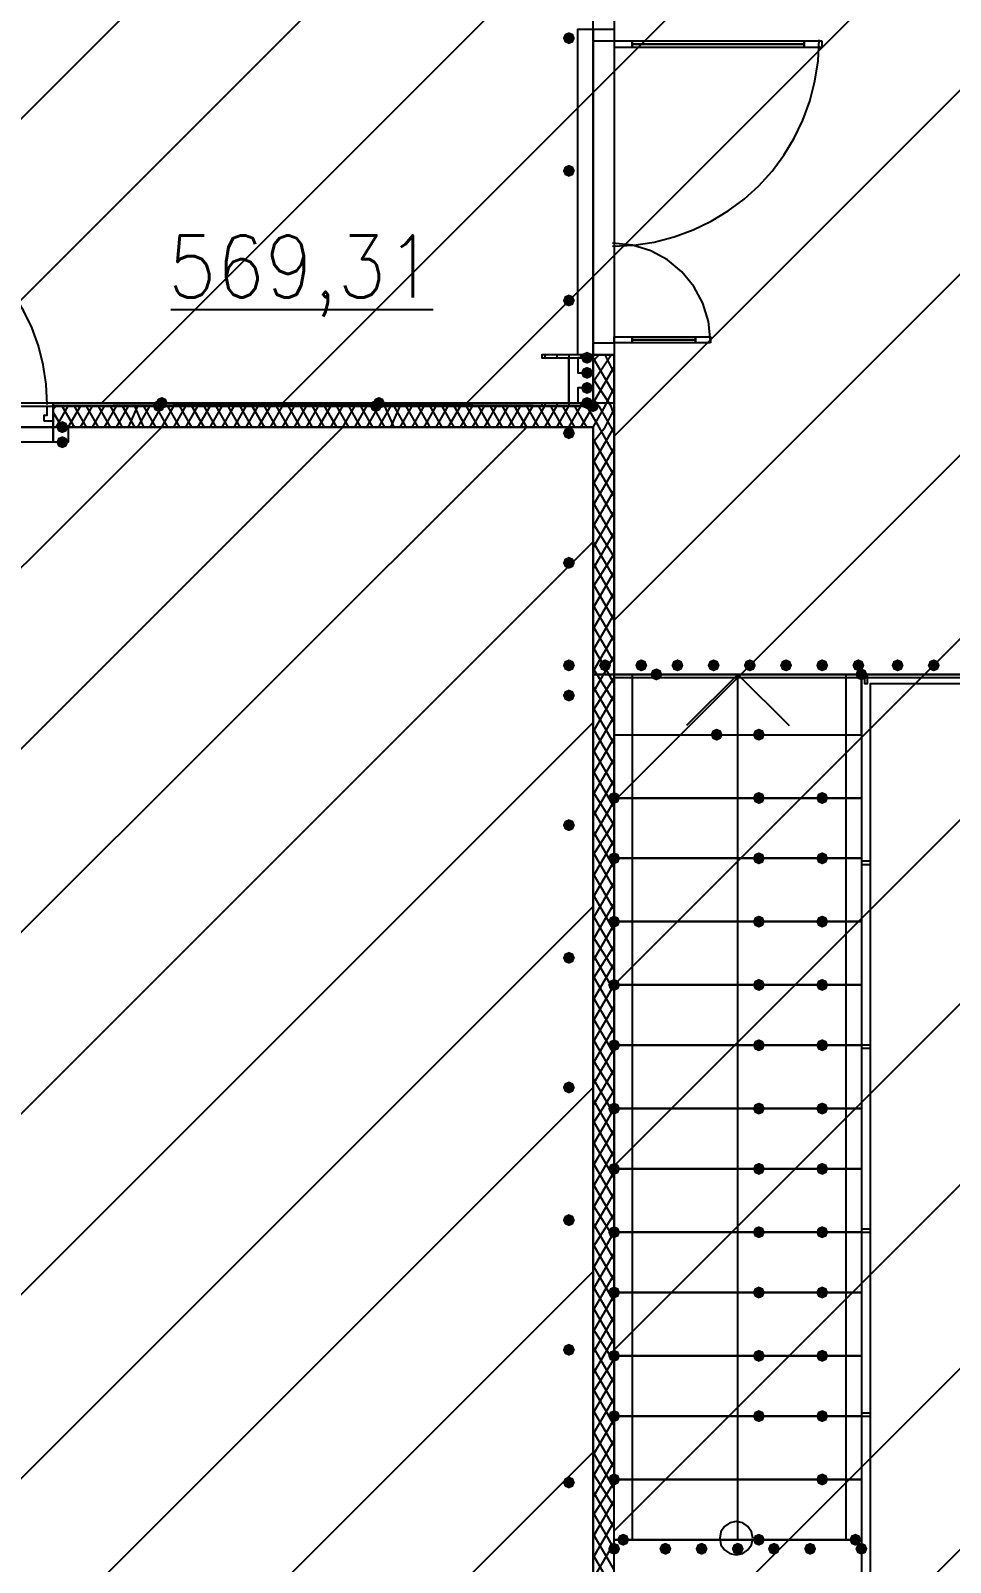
# Model space of a CAD drawing. Header units: millimetres. Extents: x 0 to 420, y 0 to 297.
# Drawn here: x 234.29 to 247.21, y 138.49 to 160 of the extents above; entities that cross this region are included whole.
import ezdxf

# ---------------------------------------------------------------- set-up
doc = ezdxf.new("R2010")
doc.units = ezdxf.units.MM
doc.layers.get('0').update_dxf_attribs({"linetype": 'CONTINUOUS'})
doc.styles.get("Standard").update_dxf_attribs({"font": 'STANDARD'})

msp = doc.modelspace()

# ---------------------------------------------------------------- hatches: boundary and pattern name
at = {"true_color": 0x000007}
for points in [[(241.935, 159.893), (241.910129, 159.833204), (241.850333, 159.808333), (241.790538, 159.833204), (241.765667, 159.893), (241.790537, 159.952796), (241.850333, 159.977667), (241.910129, 159.952796)], [(241.935, 158.030333), (241.910129, 157.970537), (241.850333, 157.945667), (241.790538, 157.970537), (241.765667, 158.030333), (241.790537, 158.090129), (241.850333, 158.115), (241.910129, 158.090129)], [(241.935, 156.21), (241.910129, 156.150204), (241.850333, 156.125333), (241.790538, 156.150204), (241.765667, 156.21), (241.790537, 156.269796), (241.850333, 156.294667), (241.910129, 156.269796)], [(242.189, 155.405667), (242.164129, 155.345871), (242.104333, 155.321), (242.044537, 155.345871), (242.019667, 155.405667), (242.044537, 155.465462), (242.104333, 155.490333), (242.164129, 155.465463)], [(242.189, 155.194), (242.164129, 155.134204), (242.104333, 155.109333), (242.044537, 155.134204), (242.019667, 155.194), (242.044537, 155.253796), (242.104333, 155.278667), (242.164129, 155.253796)], [(242.189, 154.982333), (242.164129, 154.922537), (242.104333, 154.897667), (242.044537, 154.922537), (242.019667, 154.982333), (242.044537, 155.042129), (242.104333, 155.067), (242.164129, 155.042129)], [(242.189, 154.770667), (242.164129, 154.710871), (242.104333, 154.686), (242.044537, 154.710871), (242.019667, 154.770667), (242.044537, 154.830462), (242.104333, 154.855333), (242.164129, 154.830463)], [(234.823, 154.432), (234.798129, 154.372204), (234.738333, 154.347333), (234.678538, 154.372204), (234.653667, 154.432), (234.678537, 154.491796), (234.738333, 154.516667), (234.798129, 154.491796)], [(241.935, 154.347333), (241.910129, 154.287537), (241.850333, 154.262667), (241.790538, 154.287537), (241.765667, 154.347333), (241.790537, 154.407129), (241.850333, 154.432), (241.910129, 154.407129)], [(234.823, 154.220333), (234.798129, 154.160537), (234.738333, 154.135667), (234.678538, 154.160537), (234.653667, 154.220333), (234.678537, 154.280129), (234.738333, 154.305), (234.798129, 154.280129)], [(241.935, 152.527), (241.910129, 152.467204), (241.850333, 152.442333), (241.790538, 152.467204), (241.765667, 152.527), (241.790537, 152.586796), (241.850333, 152.611667), (241.910129, 152.586796)], [(241.935, 151.087667), (241.910129, 151.027871), (241.850333, 151.003), (241.790538, 151.027871), (241.765667, 151.087667), (241.790537, 151.147462), (241.850333, 151.172333), (241.910129, 151.147463)], [(242.443, 151.087667), (242.418129, 151.027871), (242.358333, 151.003), (242.298538, 151.027871), (242.273667, 151.087667), (242.298537, 151.147462), (242.358333, 151.172333), (242.418129, 151.147463)], [(242.951, 151.087667), (242.926129, 151.027871), (242.866333, 151.003), (242.806538, 151.027871), (242.781667, 151.087667), (242.806537, 151.147462), (242.866333, 151.172333), (242.926129, 151.147463)], [(243.459, 151.087667), (243.434129, 151.027871), (243.374333, 151.003), (243.314538, 151.027871), (243.289667, 151.087667), (243.314537, 151.147462), (243.374333, 151.172333), (243.434129, 151.147463)], [(243.967, 151.087667), (243.942129, 151.027871), (243.882333, 151.003), (243.822538, 151.027871), (243.797667, 151.087667), (243.822537, 151.147462), (243.882333, 151.172333), (243.942129, 151.147463)], [(244.475, 151.087667), (244.450129, 151.027871), (244.390333, 151.003), (244.330537, 151.027871), (244.305667, 151.087667), (244.330537, 151.147462), (244.390333, 151.172333), (244.450129, 151.147463)], [(244.983, 151.087667), (244.958129, 151.027871), (244.898333, 151.003), (244.838538, 151.027871), (244.813667, 151.087667), (244.838537, 151.147462), (244.898333, 151.172333), (244.958129, 151.147463)], [(245.491, 151.087667), (245.466129, 151.027871), (245.406333, 151.003), (245.346538, 151.027871), (245.321667, 151.087667), (245.346537, 151.147462), (245.406333, 151.172333), (245.466129, 151.147463)], [(245.999, 151.087667), (245.974129, 151.027871), (245.914333, 151.003), (245.854537, 151.027871), (245.829667, 151.087667), (245.854537, 151.147462), (245.914333, 151.172333), (245.974129, 151.147463)], [(246.549333, 151.087667), (246.524463, 151.027871), (246.464667, 151.003), (246.404871, 151.027871), (246.38, 151.087667), (246.404871, 151.147462), (246.464667, 151.172333), (246.524462, 151.147463)], [(247.057333, 151.087667), (247.032462, 151.027871), (246.972667, 151.003), (246.912871, 151.027871), (246.888, 151.087667), (246.912871, 151.147462), (246.972667, 151.172333), (247.032462, 151.147463)], [(241.935, 150.664333), (241.910129, 150.604537), (241.850333, 150.579667), (241.790538, 150.604537), (241.765667, 150.664333), (241.790537, 150.724129), (241.850333, 150.749), (241.910129, 150.724129)], [(241.935, 148.844), (241.910129, 148.784204), (241.850333, 148.759333), (241.790538, 148.784204), (241.765667, 148.844), (241.790537, 148.903796), (241.850333, 148.928667), (241.910129, 148.903796)], [(241.935, 146.981333), (241.910129, 146.921537), (241.850333, 146.896667), (241.790538, 146.921537), (241.765667, 146.981333), (241.790537, 147.041129), (241.850333, 147.066), (241.910129, 147.041129)], [(241.935, 145.161), (241.910129, 145.101204), (241.850333, 145.076333), (241.790538, 145.101204), (241.765667, 145.161), (241.790537, 145.220796), (241.850333, 145.245667), (241.910129, 145.220796)], [(241.935, 143.298333), (241.910129, 143.238537), (241.850333, 143.213667), (241.790538, 143.238537), (241.765667, 143.298333), (241.790537, 143.358129), (241.850333, 143.383), (241.910129, 143.358129)], [(241.935, 141.478), (241.910129, 141.418204), (241.850333, 141.393333), (241.790538, 141.418204), (241.765667, 141.478), (241.790537, 141.537796), (241.850333, 141.562667), (241.910129, 141.537796)], [(241.935, 139.615333), (241.910129, 139.555537), (241.850333, 139.530667), (241.790538, 139.555537), (241.765667, 139.615333), (241.790537, 139.675129), (241.850333, 139.7), (241.910129, 139.675129)], [(242.57, 138.684), (242.545129, 138.624204), (242.485333, 138.599333), (242.425538, 138.624204), (242.400667, 138.684), (242.425537, 138.743796), (242.485333, 138.768667), (242.545129, 138.743796)], [(242.697, 138.811), (242.672129, 138.751204), (242.612333, 138.726333), (242.552537, 138.751204), (242.527667, 138.811), (242.552537, 138.870796), (242.612333, 138.895667), (242.672129, 138.870796)], [(243.289667, 138.684), (243.264796, 138.624204), (243.205, 138.599333), (243.145204, 138.624204), (243.120333, 138.684), (243.145204, 138.743796), (243.205, 138.768667), (243.264796, 138.743796)], [(243.797667, 138.684), (243.772796, 138.624204), (243.713, 138.599333), (243.653204, 138.624204), (243.628333, 138.684), (243.653204, 138.743796), (243.713, 138.768667), (243.772796, 138.743796)], [(244.305667, 138.684), (244.280796, 138.624204), (244.221, 138.599333), (244.161204, 138.624204), (244.136333, 138.684), (244.161204, 138.743796), (244.221, 138.768667), (244.280796, 138.743796)], [(244.813667, 138.684), (244.788796, 138.624204), (244.729, 138.599333), (244.669204, 138.624204), (244.644333, 138.684), (244.669204, 138.743796), (244.729, 138.768667), (244.788796, 138.743796)], [(245.321667, 138.684), (245.296796, 138.624204), (245.237, 138.599333), (245.177204, 138.624204), (245.152333, 138.684), (245.177204, 138.743796), (245.237, 138.768667), (245.296796, 138.743796)], [(245.956667, 138.811), (245.931796, 138.751204), (245.872, 138.726333), (245.812204, 138.751204), (245.787333, 138.811), (245.812204, 138.870796), (245.872, 138.895667), (245.931796, 138.870796)], [(246.041333, 138.684), (246.016462, 138.624204), (245.956667, 138.599333), (245.896871, 138.624204), (245.872, 138.684), (245.896871, 138.743796), (245.956667, 138.768667), (246.016462, 138.743796)]]:
    msp.add_hatch(color=0, dxfattribs=at).paths.add_polyline_path(points, flags=0)
at = {"true_color": 0x0000fe}
for points in [[(236.22, 154.770667), (236.195129, 154.710871), (236.135333, 154.686), (236.075538, 154.710871), (236.050667, 154.770667), (236.075537, 154.830462), (236.135333, 154.855333), (236.195129, 154.830463)], [(239.268, 154.770667), (239.243129, 154.710871), (239.183333, 154.686), (239.123538, 154.710871), (239.098667, 154.770667), (239.123537, 154.830462), (239.183333, 154.855333), (239.243129, 154.830463)], [(236.177667, 154.728333), (236.152796, 154.668537), (236.093, 154.643667), (236.033204, 154.668537), (236.008333, 154.728333), (236.033204, 154.788129), (236.093, 154.813), (236.152796, 154.788129)], [(239.225667, 154.728333), (239.200796, 154.668537), (239.141, 154.643667), (239.081204, 154.668537), (239.056333, 154.728333), (239.081204, 154.788129), (239.141, 154.813), (239.200796, 154.788129)], [(242.273667, 154.728333), (242.248796, 154.668537), (242.189, 154.643667), (242.129204, 154.668537), (242.104333, 154.728333), (242.129204, 154.788129), (242.189, 154.813), (242.248796, 154.788129)], [(243.162667, 150.960667), (243.137796, 150.900871), (243.078, 150.876), (243.018204, 150.900871), (242.993333, 150.960667), (243.018204, 151.020462), (243.078, 151.045333), (243.137796, 151.020463)], [(246.041333, 150.960667), (246.016462, 150.900871), (245.956667, 150.876), (245.896871, 150.900871), (245.872, 150.960667), (245.896871, 151.020462), (245.956667, 151.045333), (246.016462, 151.020463)], [(246.041333, 150.960667), (246.016462, 150.900871), (245.956667, 150.876), (245.896871, 150.900871), (245.872, 150.960667), (245.896871, 151.020462), (245.956667, 151.045333), (246.016462, 151.020463)], [(244.009333, 150.114), (243.984463, 150.054204), (243.924667, 150.029333), (243.864871, 150.054204), (243.84, 150.114), (243.864871, 150.173796), (243.924667, 150.198667), (243.984462, 150.173796)], [(244.602, 150.114), (244.577129, 150.054204), (244.517333, 150.029333), (244.457538, 150.054204), (244.432667, 150.114), (244.457537, 150.173796), (244.517333, 150.198667), (244.577129, 150.173796)], [(242.57, 149.225), (242.545129, 149.165204), (242.485333, 149.140333), (242.425538, 149.165204), (242.400667, 149.225), (242.425537, 149.284796), (242.485333, 149.309667), (242.545129, 149.284796)], [(244.602, 149.225), (244.577129, 149.165204), (244.517333, 149.140333), (244.457538, 149.165204), (244.432667, 149.225), (244.457537, 149.284796), (244.517333, 149.309667), (244.577129, 149.284796)], [(245.491, 149.225), (245.466129, 149.165204), (245.406333, 149.140333), (245.346538, 149.165204), (245.321667, 149.225), (245.346537, 149.284796), (245.406333, 149.309667), (245.466129, 149.284796)], [(242.57, 148.378333), (242.545129, 148.318537), (242.485333, 148.293667), (242.425538, 148.318537), (242.400667, 148.378333), (242.425537, 148.438129), (242.485333, 148.463), (242.545129, 148.438129)], [(242.57, 148.378333), (242.545129, 148.318537), (242.485333, 148.293667), (242.425538, 148.318537), (242.400667, 148.378333), (242.425537, 148.438129), (242.485333, 148.463), (242.545129, 148.438129)], [(244.602, 148.378333), (244.577129, 148.318537), (244.517333, 148.293667), (244.457538, 148.318537), (244.432667, 148.378333), (244.457537, 148.438129), (244.517333, 148.463), (244.577129, 148.438129)], [(245.491, 148.378333), (245.466129, 148.318537), (245.406333, 148.293667), (245.346538, 148.318537), (245.321667, 148.378333), (245.346537, 148.438129), (245.406333, 148.463), (245.466129, 148.438129)], [(242.57, 147.489333), (242.545129, 147.429537), (242.485333, 147.404667), (242.425538, 147.429537), (242.400667, 147.489333), (242.425537, 147.549129), (242.485333, 147.574), (242.545129, 147.549129)], [(242.57, 147.489333), (242.545129, 147.429537), (242.485333, 147.404667), (242.425538, 147.429537), (242.400667, 147.489333), (242.425537, 147.549129), (242.485333, 147.574), (242.545129, 147.549129)], [(244.602, 147.489333), (244.577129, 147.429537), (244.517333, 147.404667), (244.457538, 147.429537), (244.432667, 147.489333), (244.457537, 147.549129), (244.517333, 147.574), (244.577129, 147.549129)], [(245.491, 147.489333), (245.466129, 147.429537), (245.406333, 147.404667), (245.346538, 147.429537), (245.321667, 147.489333), (245.346537, 147.549129), (245.406333, 147.574), (245.466129, 147.549129)], [(242.57, 146.600333), (242.545129, 146.540537), (242.485333, 146.515667), (242.425538, 146.540537), (242.400667, 146.600333), (242.425537, 146.660129), (242.485333, 146.685), (242.545129, 146.660129)], [(242.57, 146.600333), (242.545129, 146.540537), (242.485333, 146.515667), (242.425538, 146.540537), (242.400667, 146.600333), (242.425537, 146.660129), (242.485333, 146.685), (242.545129, 146.660129)], [(244.602, 146.600333), (244.577129, 146.540537), (244.517333, 146.515667), (244.457538, 146.540537), (244.432667, 146.600333), (244.457537, 146.660129), (244.517333, 146.685), (244.577129, 146.660129)], [(245.491, 146.600333), (245.466129, 146.540537), (245.406333, 146.515667), (245.346538, 146.540537), (245.321667, 146.600333), (245.346537, 146.660129), (245.406333, 146.685), (245.466129, 146.660129)], [(242.57, 145.753667), (242.545129, 145.693871), (242.485333, 145.669), (242.425538, 145.693871), (242.400667, 145.753667), (242.425537, 145.813462), (242.485333, 145.838333), (242.545129, 145.813463)], [(242.57, 145.753667), (242.545129, 145.693871), (242.485333, 145.669), (242.425538, 145.693871), (242.400667, 145.753667), (242.425537, 145.813462), (242.485333, 145.838333), (242.545129, 145.813463)], [(244.602, 145.753667), (244.577129, 145.693871), (244.517333, 145.669), (244.457538, 145.693871), (244.432667, 145.753667), (244.457537, 145.813462), (244.517333, 145.838333), (244.577129, 145.813463)], [(245.491, 145.753667), (245.466129, 145.693871), (245.406333, 145.669), (245.346538, 145.693871), (245.321667, 145.753667), (245.346537, 145.813462), (245.406333, 145.838333), (245.466129, 145.813463)], [(242.57, 144.864667), (242.545129, 144.804871), (242.485333, 144.78), (242.425538, 144.804871), (242.400667, 144.864667), (242.425537, 144.924462), (242.485333, 144.949333), (242.545129, 144.924463)], [(244.602, 144.864667), (244.577129, 144.804871), (244.517333, 144.78), (244.457538, 144.804871), (244.432667, 144.864667), (244.457537, 144.924462), (244.517333, 144.949333), (244.577129, 144.924463)], [(245.491, 144.864667), (245.466129, 144.804871), (245.406333, 144.78), (245.346538, 144.804871), (245.321667, 144.864667), (245.346537, 144.924462), (245.406333, 144.949333), (245.466129, 144.924463)], [(242.57, 144.018), (242.545129, 143.958204), (242.485333, 143.933333), (242.425538, 143.958204), (242.400667, 144.018), (242.425537, 144.077796), (242.485333, 144.102667), (242.545129, 144.077796)], [(244.602, 144.018), (244.577129, 143.958204), (244.517333, 143.933333), (244.457538, 143.958204), (244.432667, 144.018), (244.457537, 144.077796), (244.517333, 144.102667), (244.577129, 144.077796)], [(245.491, 144.018), (245.466129, 143.958204), (245.406333, 143.933333), (245.346538, 143.958204), (245.321667, 144.018), (245.346537, 144.077796), (245.406333, 144.102667), (245.466129, 144.077796)], [(242.57, 143.129), (242.545129, 143.069204), (242.485333, 143.044333), (242.425538, 143.069204), (242.400667, 143.129), (242.425537, 143.188796), (242.485333, 143.213667), (242.545129, 143.188796)], [(242.57, 143.129), (242.545129, 143.069204), (242.485333, 143.044333), (242.425538, 143.069204), (242.400667, 143.129), (242.425537, 143.188796), (242.485333, 143.213667), (242.545129, 143.188796)], [(244.602, 143.129), (244.577129, 143.069204), (244.517333, 143.044333), (244.457538, 143.069204), (244.432667, 143.129), (244.457537, 143.188796), (244.517333, 143.213667), (244.577129, 143.188796)], [(245.491, 143.129), (245.466129, 143.069204), (245.406333, 143.044333), (245.346538, 143.069204), (245.321667, 143.129), (245.346537, 143.188796), (245.406333, 143.213667), (245.466129, 143.188796)], [(242.57, 142.282333), (242.545129, 142.222537), (242.485333, 142.197667), (242.425538, 142.222537), (242.400667, 142.282333), (242.425537, 142.342129), (242.485333, 142.367), (242.545129, 142.342129)], [(242.57, 142.282333), (242.545129, 142.222537), (242.485333, 142.197667), (242.425538, 142.222537), (242.400667, 142.282333), (242.425537, 142.342129), (242.485333, 142.367), (242.545129, 142.342129)], [(244.602, 142.282333), (244.577129, 142.222537), (244.517333, 142.197667), (244.457538, 142.222537), (244.432667, 142.282333), (244.457537, 142.342129), (244.517333, 142.367), (244.577129, 142.342129)], [(245.491, 142.282333), (245.466129, 142.222537), (245.406333, 142.197667), (245.346538, 142.222537), (245.321667, 142.282333), (245.346537, 142.342129), (245.406333, 142.367), (245.466129, 142.342129)], [(242.57, 141.393333), (242.545129, 141.333537), (242.485333, 141.308667), (242.425538, 141.333537), (242.400667, 141.393333), (242.425537, 141.453129), (242.485333, 141.478), (242.545129, 141.453129)], [(242.57, 141.393333), (242.545129, 141.333537), (242.485333, 141.308667), (242.425538, 141.333537), (242.400667, 141.393333), (242.425537, 141.453129), (242.485333, 141.478), (242.545129, 141.453129)], [(244.602, 141.393333), (244.577129, 141.333537), (244.517333, 141.308667), (244.457538, 141.333537), (244.432667, 141.393333), (244.457537, 141.453129), (244.517333, 141.478), (244.577129, 141.453129)], [(245.491, 141.393333), (245.466129, 141.333537), (245.406333, 141.308667), (245.346538, 141.333537), (245.321667, 141.393333), (245.346537, 141.453129), (245.406333, 141.478), (245.466129, 141.453129)], [(242.57, 140.546667), (242.545129, 140.486871), (242.485333, 140.462), (242.425538, 140.486871), (242.400667, 140.546667), (242.425537, 140.606462), (242.485333, 140.631333), (242.545129, 140.606463)], [(244.602, 140.546667), (244.577129, 140.486871), (244.517333, 140.462), (244.457538, 140.486871), (244.432667, 140.546667), (244.457537, 140.606462), (244.517333, 140.631333), (244.577129, 140.606463)], [(245.491, 140.546667), (245.466129, 140.486871), (245.406333, 140.462), (245.346538, 140.486871), (245.321667, 140.546667), (245.346537, 140.606462), (245.406333, 140.631333), (245.466129, 140.606463)], [(242.57, 139.657667), (242.545129, 139.597871), (242.485333, 139.573), (242.425538, 139.597871), (242.400667, 139.657667), (242.425537, 139.717462), (242.485333, 139.742333), (242.545129, 139.717463)], [(242.57, 139.657667), (242.545129, 139.597871), (242.485333, 139.573), (242.425538, 139.597871), (242.400667, 139.657667), (242.425537, 139.717462), (242.485333, 139.742333), (242.545129, 139.717463)], [(242.57, 139.657667), (242.545129, 139.597871), (242.485333, 139.573), (242.425538, 139.597871), (242.400667, 139.657667), (242.425537, 139.717462), (242.485333, 139.742333), (242.545129, 139.717463)], [(242.57, 139.657667), (242.545129, 139.597871), (242.485333, 139.573), (242.425538, 139.597871), (242.400667, 139.657667), (242.425537, 139.717462), (242.485333, 139.742333), (242.545129, 139.717463)], [(245.491, 139.657667), (245.466129, 139.597871), (245.406333, 139.573), (245.346538, 139.597871), (245.321667, 139.657667), (245.346537, 139.717462), (245.406333, 139.742333), (245.466129, 139.717463)], [(245.491, 139.657667), (245.466129, 139.597871), (245.406333, 139.573), (245.346538, 139.597871), (245.321667, 139.657667), (245.346537, 139.717462), (245.406333, 139.742333), (245.466129, 139.717463)], [(244.602, 138.811), (244.577129, 138.751204), (244.517333, 138.726333), (244.457538, 138.751204), (244.432667, 138.811), (244.457537, 138.870796), (244.517333, 138.895667), (244.577129, 138.870796)]]:
    msp.add_hatch(color=0, dxfattribs=at).paths.add_polyline_path(points, flags=0)
at = {"true_color": 0x000007}
h = msp.add_hatch(color=0, dxfattribs=at)
h.paths.add_polyline_path([(242.189, 154.770667), (234.611333, 154.770667), (242.189, 154.728333)], flags=0)
h.paths.add_polyline_path([(234.611333, 154.770667), (242.189, 154.728333), (234.611333, 154.728333)], flags=0)

# ---------------------------------------------------------------- linework, layer by layer
at = {"color": 0, "true_color": 0x000007}
for points in [[(392.938, 236.601), (258.868333, 236.601), (258.868333, 205.613), (242.189, 205.613), (242.189, 236.601), (108.161667, 236.601), (108.161667, 119.972667), (242.189, 119.972667), (242.189, 150.960667), (258.868333, 150.960667), (258.868333, 119.972667), (392.938, 119.972667)], [(242.189, 236.262333), (242.189, 205.613), (258.868333, 205.613), (258.868333, 236.262333), (392.557, 236.262333), (392.557, 120.311333), (258.868333, 120.311333), (258.868333, 150.960667), (242.189, 150.960667), (242.189, 120.311333), (108.500333, 120.311333), (108.500333, 236.262333)], [(242.189, 160.02), (242.485333, 160.02), (242.485333, 159.850667), (242.189, 159.850667)], [(242.485333, 159.766), (242.739333, 159.766), (242.739333, 159.850667), (242.485333, 159.850667)], [(245.152333, 159.850667), (242.739333, 159.850667), (242.739333, 159.808333), (245.152333, 159.808333)], [(245.152333, 159.808333), (242.739333, 159.808333), (242.739333, 159.766), (245.152333, 159.766)], [(245.406333, 159.850667), (245.152333, 159.850667), (245.152333, 159.766), (245.406333, 159.766)], [(242.485333, 155.702), (242.739333, 155.702), (242.739333, 155.617333), (242.485333, 155.617333)], [(243.628333, 155.659667), (242.739333, 155.659667), (242.739333, 155.702), (243.628333, 155.702)], [(243.84, 155.617333), (243.628333, 155.617333), (243.628333, 155.702), (243.84, 155.702)], [(242.189, 155.617333), (242.485333, 155.617333), (242.485333, 155.448), (242.189, 155.448)], [(243.628333, 155.617333), (242.739333, 155.617333), (242.739333, 155.659667), (243.628333, 155.659667)], [(242.189, 155.448), (241.469333, 155.448), (241.469333, 155.405667), (241.850333, 155.405667), (241.850333, 154.770667), (241.469333, 154.770667), (241.469333, 154.728333), (242.189, 154.728333), (242.189, 154.770667), (241.850333, 154.770667), (241.850333, 155.405667), (242.189, 155.405667)], [(242.189, 155.405667), (241.977333, 155.405667), (241.977333, 155.194), (242.189, 155.194), (242.189, 155.405667), (241.977333, 155.405667), (241.977333, 155.194), (242.189, 155.194)], [(242.189, 155.448), (242.485333, 155.448)], [(242.189, 154.982333), (241.977333, 154.982333), (241.977333, 154.770667), (242.189, 154.770667), (242.189, 154.982333), (241.977333, 154.982333), (241.977333, 154.770667), (242.189, 154.770667)], [(234.484333, 154.516667), (234.484333, 154.601333), (234.526667, 154.601333), (234.526667, 154.728333), (234.611333, 154.728333), (234.611333, 154.516667)], [(242.189, 154.770667), (234.611333, 154.770667), (242.189, 154.728333)], [(234.611333, 154.770667), (242.189, 154.728333), (234.611333, 154.728333)], [(234.611333, 154.728333), (242.189, 154.728333), (242.189, 154.770667), (234.611333, 154.770667)], [(234.611333, 154.728333), (242.189, 154.728333), (242.189, 154.770667), (234.611333, 154.770667)], [(234.611333, 154.432), (234.823, 154.432), (234.823, 154.220333), (234.611333, 154.220333), (234.611333, 154.432), (234.823, 154.432), (234.823, 154.220333), (234.611333, 154.220333)], [(242.485333, 138.811), (242.485333, 150.960667), (242.739333, 150.960667), (242.739333, 138.811)], [(245.956667, 150.114), (245.956667, 150.960667), (242.485333, 150.960667), (242.485333, 150.114), (245.956667, 150.114), (245.956667, 149.225), (242.485333, 149.225), (242.485333, 150.114)], [(245.745, 138.811), (245.745, 150.960667), (245.956667, 150.960667), (245.956667, 138.811)], [(246.083667, 135.339667), (246.083667, 127.508), (245.956667, 127.508), (245.956667, 135.339667), (245.956667, 127.508), (246.083667, 127.508), (246.083667, 135.339667), (246.083667, 137.964333), (246.083667, 150.833667), (254.973667, 150.833667), (254.973667, 137.964333), (254.973667, 135.339667), (254.973667, 127.508), (255.100667, 127.508), (255.100667, 135.339667), (255.100667, 137.964333), (255.100667, 150.960667), (245.956667, 150.960667), (245.956667, 137.964333), (245.956667, 135.339667), (245.956667, 127.508), (246.083667, 127.508)], [(246.041333, 150.960667), (245.999, 150.960667), (245.999, 150.918333), (245.999, 150.876), (245.999, 150.833667), (246.041333, 150.833667), (246.041333, 150.876), (246.041333, 150.918333)], [(242.485333, 149.225), (245.956667, 149.225), (245.956667, 148.378333), (242.485333, 148.378333)], [(242.485333, 148.378333), (245.956667, 148.378333), (245.956667, 147.489333), (242.485333, 147.489333)], [(246.083667, 148.336), (245.956667, 148.336), (245.956667, 148.293667), (246.083667, 148.293667)], [(242.485333, 147.489333), (245.956667, 147.489333), (245.956667, 146.600333), (242.485333, 146.600333)], [(242.485333, 146.600333), (245.956667, 146.600333), (245.956667, 145.753667), (242.485333, 145.753667)], [(242.485333, 145.753667), (245.956667, 145.753667), (245.956667, 144.864667), (242.485333, 144.864667)], [(246.083667, 145.753667), (245.956667, 145.753667), (245.956667, 145.711333), (246.083667, 145.711333)], [(242.485333, 144.864667), (245.956667, 144.864667), (245.956667, 144.018), (242.485333, 144.018)], [(242.485333, 144.018), (245.956667, 144.018), (245.956667, 143.129), (242.485333, 143.129)], [(242.485333, 143.129), (245.956667, 143.129), (245.956667, 142.282333), (242.485333, 142.282333)], [(246.083667, 143.171333), (245.956667, 143.171333), (245.956667, 143.129), (246.083667, 143.129)], [(242.485333, 142.282333), (245.956667, 142.282333), (245.956667, 141.393333), (242.485333, 141.393333)], [(242.485333, 141.393333), (245.956667, 141.393333), (245.956667, 140.546667), (242.485333, 140.546667)], [(242.485333, 140.546667), (245.956667, 140.546667), (245.956667, 139.657667), (242.485333, 139.657667)], [(246.083667, 140.589), (245.956667, 140.589), (245.956667, 140.546667), (246.083667, 140.546667)], [(242.485333, 139.657667), (245.956667, 139.657667), (245.956667, 138.811), (242.485333, 138.811)], [(242.485333, 138.811), (245.956667, 138.811), (245.956667, 136.186333), (242.485333, 136.186333)]]:
    msp.add_lwpolyline(points, close=True, dxfattribs=at)
at = {"color": 0, "true_color": 0x000006}
msp.add_lwpolyline([(242.527667, 236.600999), (258.572001, 236.600999), (258.572001, 201.845333), (392.938, 201.845333), (392.938, 154.728333), (258.572001, 154.728333), (258.572001, 119.972666), (242.485334, 119.972666), (242.485334, 154.770666), (108.161668, 154.770666), (108.161668, 201.802999), (242.189001, 201.802999), (242.527667, 201.802999)], close=True, dxfattribs=at)
at = {"color": 0, "true_color": 0x0000fe}
msp.add_lwpolyline([(242.189, 236.262333), (108.500333, 236.262333), (108.500333, 120.311333), (242.189, 120.311333), (242.189, 150.960667), (258.868333, 150.960667), (258.868333, 120.311333), (392.557, 120.311333), (392.557, 236.262333), (258.868333, 236.262333), (258.868333, 205.613), (242.189, 205.613)], close=True, dxfattribs=at)
at = {"color": 0, "true_color": 0x000008}
for points in [[(120.734667, 201.845333), (120.734667, 154.728333), (242.189, 154.728333), (242.189, 201.845333)], [(242.485333, 160.231667), (242.485333, 150.918333), (258.572, 150.918333), (258.572, 160.231667)]]:
    msp.add_lwpolyline(points, close=True, dxfattribs=at)
at = {"color": 0, "true_color": 0x000006}
for points in [[(230.166334, 154.770666), (277.241001, 201.845333)], [(232.706334, 154.770666), (279.781001, 201.845333)], [(235.288667, 154.770666), (282.363334, 201.845333)], [(237.828667, 154.770666), (284.903334, 201.845333)], [(240.411001, 154.770666), (287.485667, 201.845333)], [(242.485334, 154.304999), (290.025667, 201.845333)], [(242.485334, 151.722666), (292.608001, 201.845333)], [(242.485334, 149.182666), (295.148001, 201.845333)], [(242.485334, 146.600333), (297.730334, 201.845333)], [(242.485334, 144.060333), (300.270334, 201.845333)], [(242.485334, 141.477999), (302.852667, 201.845333)], [(242.485334, 138.937999), (305.392667, 201.845333)], [(242.485334, 136.355666), (258.572001, 152.442333)], [(242.485334, 133.815666), (258.572001, 149.902333)]]:
    msp.add_lwpolyline(points, dxfattribs=at)
at = {"color": 0, "true_color": 0x000007}
for points in [[(241.977333, 157.734), (241.977333, 160.02), (242.104333, 160.02)], [(242.104333, 160.02), (242.189, 160.02), (242.189, 157.734)], [(242.464167, 156.972), (242.760661, 156.986971), (243.04859, 157.030913), (243.326496, 157.102369), (243.592921, 157.19988), (243.846409, 157.32199), (244.0855, 157.46724), (244.308739, 157.634174), (244.514666, 157.821334), (244.701826, 158.027261), (244.86876, 158.2505), (245.01401, 158.489591), (245.13612, 158.743079), (245.233631, 159.009504), (245.305087, 159.28741), (245.349029, 159.575339), (245.364, 159.871833)], [(245.152333, 159.808333), (242.739333, 159.808333)], [(242.104333, 155.448), (241.977333, 155.448), (241.977333, 157.734)], [(242.189, 157.734), (242.189, 155.448), (242.104333, 155.448)], [(234.526667, 154.7495), (234.512351, 155.033009), (234.470333, 155.308327), (234.402007, 155.574061), (234.308766, 155.828818), (234.192004, 156.071204), (234.053114, 156.299824), (233.893491, 156.513286), (233.714528, 156.710195), (233.517619, 156.889158), (233.304157, 157.048781), (233.075537, 157.18767), (232.833151, 157.304432), (232.578395, 157.397674), (232.31266, 157.466), (232.037342, 157.508018), (231.753833, 157.522333)], [(243.84, 155.6385), (243.812048, 155.915775), (243.731879, 156.174032), (243.605026, 156.407737), (243.437024, 156.611357), (243.233403, 156.77936), (242.999699, 156.906212), (242.741442, 156.986381), (242.464167, 157.014333)], [(236.262333, 156.083), (239.945333, 156.083)], [(243.628333, 155.659667), (242.739333, 155.659667)], [(241.511667, 155.448), (241.511667, 155.405667)], [(241.681, 155.448), (241.681, 155.405667)], [(241.850333, 155.448), (241.850333, 154.728333)], [(242.019667, 155.448), (242.019667, 155.405667)], [(242.189, 155.363333), (242.273667, 155.448)], [(242.189, 155.067), (242.443, 155.448)], [(242.189, 155.448), (242.189, 155.405667)], [(242.485333, 155.448), (242.189, 155.448)], [(242.189, 155.448), (242.189, 154.728333)], [(242.485333, 154.897667), (242.189, 155.405667)], [(242.189, 154.770667), (242.485333, 155.278667)], [(242.485333, 155.194), (242.358333, 155.448)], [(242.485333, 154.728333), (242.485333, 155.448)], [(242.443, 154.728333), (242.189, 155.109333)], [(242.358333, 154.728333), (242.485333, 154.982333)], [(242.189, 154.728333), (234.611333, 154.728333), (242.189, 154.770667), (234.611333, 154.770667)], [(234.611333, 154.686), (234.653667, 154.728333)], [(234.611333, 154.728333), (234.611333, 154.516667), (234.611333, 154.432)], [(234.611333, 154.432), (234.611333, 154.516667), (234.611333, 154.728333), (234.611333, 154.516667)], [(242.189, 154.728333), (234.611333, 154.728333)], [(234.738333, 154.432), (234.611333, 154.643667)], [(234.653667, 154.432), (234.823, 154.728333)], [(234.907667, 154.432), (234.738333, 154.728333)], [(234.823, 154.432), (234.992333, 154.728333)], [(235.077, 154.432), (234.907667, 154.728333)], [(234.992333, 154.432), (235.161667, 154.728333)], [(235.246333, 154.432), (235.077, 154.728333)], [(235.161667, 154.432), (235.331, 154.728333)], [(235.415667, 154.432), (235.246333, 154.728333)], [(235.331, 154.432), (235.500333, 154.728333)], [(235.585, 154.432), (235.415667, 154.728333)], [(235.500333, 154.432), (235.669667, 154.728333)], [(235.754333, 154.432), (235.585, 154.728333)], [(235.669667, 154.432), (235.796667, 154.728333)], [(235.881333, 154.432), (235.754333, 154.728333)], [(235.796667, 154.432), (235.966, 154.728333)], [(236.050667, 154.432), (235.881333, 154.728333)], [(235.966, 154.432), (236.135333, 154.728333)], [(236.22, 154.432), (236.050667, 154.728333)], [(236.135333, 154.432), (236.304667, 154.728333)], [(236.389333, 154.432), (236.22, 154.728333)], [(236.304667, 154.432), (236.474, 154.728333)], [(236.558667, 154.432), (236.389333, 154.728333)], [(236.474, 154.432), (236.643333, 154.728333)], [(236.728, 154.432), (236.558667, 154.728333)], [(236.643333, 154.432), (236.812667, 154.728333)], [(236.897333, 154.432), (236.728, 154.728333)], [(236.812667, 154.432), (236.982, 154.728333)], [(237.066667, 154.432), (236.897333, 154.728333)], [(236.982, 154.432), (237.151333, 154.728333)], [(237.236, 154.432), (237.066667, 154.728333)], [(237.151333, 154.432), (237.320667, 154.728333)], [(237.405333, 154.432), (237.236, 154.728333)], [(237.320667, 154.432), (237.49, 154.728333)], [(237.574667, 154.432), (237.405333, 154.728333)], [(237.49, 154.432), (237.659333, 154.728333)], [(237.744, 154.432), (237.574667, 154.728333)], [(237.659333, 154.432), (237.828667, 154.728333)], [(237.913333, 154.432), (237.744, 154.728333)], [(237.828667, 154.432), (237.998, 154.728333)], [(238.082667, 154.432), (237.913333, 154.728333)], [(237.998, 154.432), (238.167333, 154.728333)], [(238.252, 154.432), (238.082667, 154.728333)], [(238.167333, 154.432), (238.336667, 154.728333)], [(238.421333, 154.432), (238.252, 154.728333)], [(238.336667, 154.432), (238.506, 154.728333)], [(238.590667, 154.432), (238.421333, 154.728333)], [(238.506, 154.432), (238.675333, 154.728333)], [(238.76, 154.432), (238.590667, 154.728333)], [(238.675333, 154.432), (238.844667, 154.728333)], [(238.929333, 154.432), (238.76, 154.728333)], [(238.844667, 154.432), (239.014, 154.728333)], [(239.098667, 154.432), (238.929333, 154.728333)], [(239.014, 154.432), (239.183333, 154.728333)], [(239.268, 154.432), (239.098667, 154.728333)], [(239.183333, 154.432), (239.352667, 154.728333)], [(239.395, 154.432), (239.268, 154.728333)], [(239.352667, 154.432), (239.479667, 154.728333)], [(239.564333, 154.432), (239.395, 154.728333)], [(239.479667, 154.432), (239.649, 154.728333)], [(239.733667, 154.432), (239.564333, 154.728333)], [(239.649, 154.432), (239.818333, 154.728333)], [(239.903, 154.432), (239.733667, 154.728333)], [(239.818333, 154.432), (239.987667, 154.728333)], [(240.072333, 154.432), (239.903, 154.728333)], [(239.987667, 154.432), (240.157, 154.728333)], [(240.241667, 154.432), (240.072333, 154.728333)], [(240.157, 154.432), (240.326333, 154.728333)], [(240.411, 154.432), (240.241667, 154.728333)], [(240.326333, 154.432), (240.495667, 154.728333)], [(240.580333, 154.432), (240.411, 154.728333)], [(240.495667, 154.432), (240.665, 154.728333)], [(240.749667, 154.432), (240.580333, 154.728333)], [(240.665, 154.432), (240.834333, 154.728333)], [(240.919, 154.432), (240.749667, 154.728333)], [(240.834333, 154.432), (241.003667, 154.728333)], [(241.088333, 154.432), (240.919, 154.728333)], [(241.003667, 154.432), (241.173, 154.728333)], [(241.257667, 154.432), (241.088333, 154.728333)], [(241.173, 154.432), (241.342333, 154.728333)], [(241.427, 154.432), (241.257667, 154.728333)], [(241.342333, 154.432), (241.511667, 154.728333)], [(241.596333, 154.432), (241.427, 154.728333)], [(241.511667, 154.770667), (241.511667, 154.728333)], [(241.511667, 154.432), (241.681, 154.728333)], [(241.765667, 154.432), (241.596333, 154.728333)], [(241.681, 154.770667), (241.681, 154.728333)], [(241.681, 154.432), (241.850333, 154.728333)], [(241.935, 154.432), (241.765667, 154.728333)], [(241.850333, 154.432), (242.019667, 154.728333)], [(242.104333, 154.432), (241.935, 154.728333)], [(242.019667, 154.770667), (242.019667, 154.728333)], [(242.019667, 154.432), (242.189, 154.728333)], [(242.273667, 154.432), (242.104333, 154.728333)], [(242.273667, 154.728333), (242.189, 154.813)], [(242.189, 154.770667), (242.189, 154.728333)], [(242.189, 154.432), (242.358333, 154.728333)], [(242.443, 154.432), (242.273667, 154.728333)], [(242.358333, 154.432), (242.485333, 154.686)], [(242.485333, 154.601333), (242.443, 154.728333)], [(242.485333, 154.432), (242.485333, 154.728333)], [(233.129667, 154.432), (234.611333, 154.432), (234.611333, 154.347333)], [(234.611333, 154.432), (242.189, 154.432)], [(242.189, 154.220333), (242.358333, 154.432)], [(242.189, 153.924), (242.485333, 154.432)], [(242.189, 154.432), (242.189, 119.972667)], [(242.485333, 154.051), (242.273667, 154.432)], [(242.485333, 154.347333), (242.443, 154.432)], [(242.485333, 119.972667), (242.485333, 154.432)], [(234.611333, 154.347333), (234.611333, 154.220333), (233.129667, 154.220333)], [(242.485333, 153.754667), (242.189, 154.262667)], [(242.189, 153.627667), (242.485333, 154.135667)], [(242.485333, 153.458333), (242.189, 153.966333)], [(242.189, 153.331333), (242.485333, 153.839333)], [(242.485333, 153.162), (242.189, 153.67)], [(242.189, 153.035), (242.485333, 153.543)], [(242.485333, 152.865667), (242.189, 153.373667)], [(242.189, 152.738667), (242.485333, 153.246667)], [(242.485333, 152.611667), (242.189, 153.077333)], [(242.189, 152.442333), (242.485333, 152.950333)], [(242.485333, 152.315333), (242.189, 152.823333)], [(242.189, 152.188333), (242.485333, 152.654)], [(242.485333, 152.019), (242.189, 152.527)], [(242.189, 151.892), (242.485333, 152.4)], [(242.485333, 151.722667), (242.189, 152.230667)], [(242.189, 151.595667), (242.485333, 152.103667)], [(242.485333, 151.426333), (242.189, 151.934333)], [(242.189, 151.299333), (242.485333, 151.807333)], [(242.485333, 151.13), (242.189, 151.638)], [(242.189, 151.003), (242.485333, 151.511)], [(242.485333, 150.833667), (242.189, 151.341667)], [(242.189, 150.706667), (242.485333, 151.214667)], [(242.485333, 150.579667), (242.189, 151.045333)], [(242.189, 150.452667), (242.485333, 150.918333)], [(242.485333, 150.283333), (242.189, 150.791333)], [(244.221, 150.960667), (243.501333, 150.241)], [(244.221, 138.811), (244.221, 139.657667), (244.221, 150.114), (244.221, 150.960667), (244.940667, 150.241)], [(245.956667, 150.114), (245.956667, 150.960667)], [(255.100667, 150.960667), (245.956667, 150.960667)], [(255.100667, 150.960667), (245.956667, 150.960667)], [(245.956667, 150.960667), (245.956667, 137.964333)], [(245.956667, 150.960667), (245.956667, 137.964333)], [(255.100667, 150.960667), (245.956667, 150.960667)], [(255.100667, 150.960667), (245.956667, 150.960667)], [(245.956667, 150.960667), (245.956667, 137.964333)], [(245.956667, 150.960667), (245.956667, 137.964333)], [(246.083667, 150.833667), (254.973667, 150.833667)], [(246.083667, 150.833667), (254.973667, 150.833667)], [(246.083667, 137.964333), (246.083667, 150.833667)], [(246.083667, 137.964333), (246.083667, 150.833667)], [(246.083667, 150.833667), (254.973667, 150.833667)], [(246.083667, 150.833667), (254.973667, 150.833667)], [(246.083667, 137.964333), (246.083667, 150.833667)], [(246.083667, 137.964333), (246.083667, 150.833667)], [(242.189, 150.156333), (242.485333, 150.664333)], [(242.485333, 149.987), (242.189, 150.495)], [(242.189, 149.86), (242.485333, 150.368)], [(242.485333, 149.690667), (242.189, 150.198667)], [(242.485333, 150.114), (242.485333, 149.225)], [(242.189, 149.563667), (242.485333, 150.071667)], [(242.485333, 149.394333), (242.189, 149.902333)], [(242.189, 149.267333), (242.485333, 149.775333)], [(242.485333, 149.098), (242.189, 149.606)], [(242.189, 148.971), (242.485333, 149.479)], [(242.485333, 148.844), (242.189, 149.309667)], [(242.189, 148.674667), (242.485333, 149.182667)], [(242.485333, 148.547667), (242.189, 149.055667)], [(242.485333, 149.225), (242.485333, 148.378333)], [(242.189, 148.420667), (242.485333, 148.886333)], [(242.485333, 148.251333), (242.189, 148.759333)], [(242.189, 148.124333), (242.485333, 148.632333)], [(242.485333, 147.955), (242.189, 148.463)], [(242.189, 147.828), (242.485333, 148.336)], [(242.485333, 148.378333), (242.485333, 147.489333)], [(242.485333, 147.658667), (242.189, 148.166667)], [(242.189, 147.531667), (242.485333, 148.039667)], [(242.485333, 147.362333), (242.189, 147.870333)], [(242.189, 147.235333), (242.485333, 147.743333)], [(242.485333, 147.066), (242.189, 147.574)], [(242.189, 146.939), (242.485333, 147.447)], [(242.485333, 147.489333), (242.485333, 146.600333)], [(242.485333, 146.812), (242.189, 147.277667)], [(242.189, 146.685), (242.485333, 147.150667)], [(242.485333, 146.515667), (242.189, 147.023667)], [(242.189, 146.388667), (242.485333, 146.896667)], [(242.485333, 146.219333), (242.189, 146.727333)], [(242.189, 146.092333), (242.485333, 146.600333)], [(242.485333, 146.600333), (242.485333, 145.753667)], [(242.485333, 145.923), (242.189, 146.431)], [(242.189, 145.796), (242.485333, 146.304)], [(242.485333, 145.626667), (242.189, 146.134667)], [(242.189, 145.499667), (242.485333, 146.007667)], [(242.485333, 145.330333), (242.189, 145.838333)], [(242.189, 145.203333), (242.485333, 145.711333)], [(242.485333, 145.753667), (242.485333, 144.864667)], [(242.485333, 145.076333), (242.189, 145.542)], [(242.189, 144.907), (242.485333, 145.415)], [(242.485333, 144.78), (242.189, 145.288)], [(242.189, 144.653), (242.485333, 145.118667)], [(242.485333, 144.483667), (242.189, 144.991667)], [(242.189, 144.356667), (242.485333, 144.864667)], [(242.485333, 144.864667), (242.485333, 144.018)], [(242.485333, 144.187333), (242.189, 144.695333)], [(242.189, 144.060333), (242.485333, 144.568333)], [(242.485333, 143.891), (242.189, 144.399)], [(242.189, 143.764), (242.485333, 144.272)], [(242.485333, 143.594667), (242.189, 144.102667)], [(242.189, 143.467667), (242.485333, 143.975667)], [(242.485333, 144.018), (242.485333, 143.129)], [(242.485333, 143.298333), (242.189, 143.806333)], [(242.189, 143.171333), (242.485333, 143.679333)], [(242.485333, 143.044333), (242.189, 143.51)], [(242.189, 142.917333), (242.485333, 143.383)], [(242.485333, 142.748), (242.189, 143.256)], [(242.189, 142.621), (242.485333, 143.129)], [(242.485333, 143.129), (242.485333, 142.282333)], [(242.485333, 142.451667), (242.189, 142.959667)], [(242.189, 142.324667), (242.485333, 142.832667)], [(242.485333, 142.155333), (242.189, 142.663333)], [(242.189, 142.028333), (242.485333, 142.536333)], [(242.485333, 141.859), (242.189, 142.367)], [(242.189, 141.732), (242.485333, 142.24)], [(242.485333, 142.282333), (242.485333, 141.393333)], [(242.485333, 141.562667), (242.189, 142.070667)], [(242.189, 141.435667), (242.485333, 141.943667)], [(242.485333, 141.308667), (242.189, 141.774333)], [(242.189, 141.139333), (242.485333, 141.647333)], [(242.485333, 141.012333), (242.189, 141.520333)], [(242.189, 140.885333), (242.485333, 141.351)], [(242.485333, 141.393333), (242.485333, 140.546667)], [(242.485333, 140.716), (242.189, 141.224)], [(242.189, 140.589), (242.485333, 141.097)], [(242.485333, 140.419667), (242.189, 140.927667)], [(242.189, 140.292667), (242.485333, 140.800667)], [(242.485333, 140.123333), (242.189, 140.631333)], [(242.189, 139.996333), (242.485333, 140.504333)], [(242.485333, 140.546667), (242.485333, 139.657667)], [(242.485333, 139.827), (242.189, 140.335)], [(242.189, 139.7), (242.485333, 140.208)], [(242.485333, 139.530667), (242.189, 140.038667)], [(242.189, 139.403667), (242.485333, 139.911667)], [(242.485333, 139.276667), (242.189, 139.742333)], [(242.189, 139.149667), (242.485333, 139.615333)], [(245.956667, 139.657667), (242.485333, 139.657667)], [(242.485333, 138.980333), (242.189, 139.488333)], [(242.189, 138.853333), (242.485333, 139.361333)], [(242.485333, 138.684), (242.189, 139.192)], [(242.189, 138.557), (242.485333, 139.065)], [(244.432667, 138.832209), (244.414348, 138.922845), (244.364441, 138.996849), (244.290429, 139.04673), (244.199791, 139.065), (244.109155, 139.046675), (244.035151, 138.996759), (243.98527, 138.922744), (243.967, 138.832124)], [(242.485333, 138.387667), (242.189, 138.895667)], [(242.189, 138.260667), (242.485333, 138.768667)], [(243.967, 138.832124), (243.985319, 138.741488), (244.035225, 138.667485), (244.109238, 138.617603), (244.199876, 138.599333), (244.290512, 138.617658), (244.364515, 138.667575), (244.414397, 138.741589), (244.432667, 138.832209)], [(242.485333, 138.091333), (242.189, 138.599333)]]:
    msp.add_lwpolyline(points, dxfattribs=at)
at = {"color": 0, "true_color": 0x000001}
for points in [[(201.633668, 119.972666), (236.135334, 154.431999)], [(204.216001, 119.972666), (238.675334, 154.431999)], [(206.756001, 119.972666), (241.257667, 154.431999)], [(209.338334, 119.972666), (242.189001, 152.823333)], [(211.878334, 119.972666), (242.189001, 150.283333)], [(214.460667, 119.972666), (242.189001, 147.700999)], [(217.000667, 119.972666), (242.189001, 145.160999)], [(219.583001, 119.972666), (242.189001, 142.578666)], [(222.123001, 119.972666), (242.189001, 140.038666)]]:
    msp.add_lwpolyline(points, dxfattribs=at)
at = {"color": 0, "true_color": 0x00002b}
msp.add_lwpolyline([(224.578333, 154.432), (224.578333, 119.972667), (242.189, 119.972667), (242.189, 154.432)], close=True, dxfattribs=at)

# ---------------------------------------------------------------- texts
at = {"color": 0, "true_color": 0x000007, "insert": (236.22, 157.124364), "char_height": 0.872032, "width": 3.24589682, "attachment_point": 1}
msp.add_mtext('569,31', dxfattribs=at)

doc.saveas('drawing.dxf')
